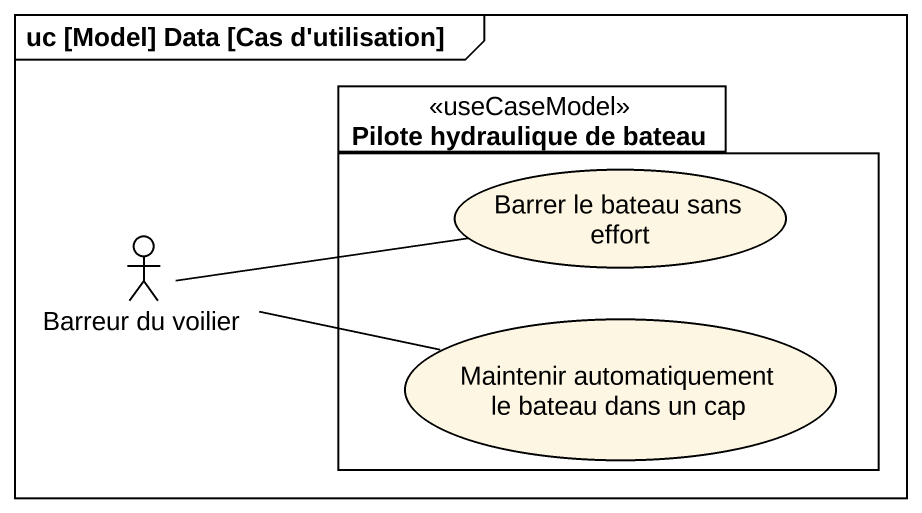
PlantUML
@startuml
mainframe uc [Model] Data [Cas d'utilisation]
package "Pilote hydraulique de bateau" as Pilote_hydraulique_de_bateau <<useCaseModel>> {
  usecase "Barrer le bateau sans effort" as Barrer_le_bateau_sans_effort
  usecase "Maintenir automatiquement le bateau dans un cap" as Maintenir_automatiquement
}
actor "Barreur du voilier" as Barreur_du_voilier
Barreur_du_voilier -right- Barrer_le_bateau_sans_effort
Barreur_du_voilier -right- Maintenir_automatiquement
@enduml
